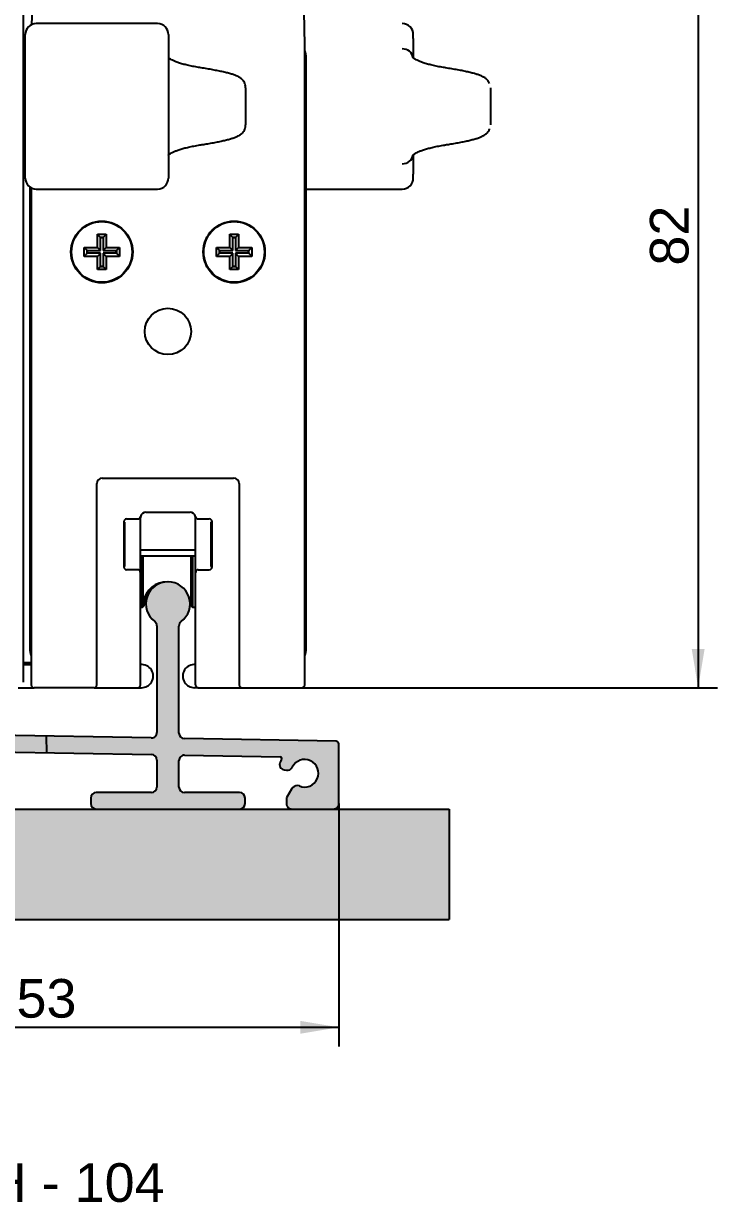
# Model space of a CAD drawing. Header units: millimetres. Extents: x 61 to 192, y 85 to 240.
# Drawn here: x 89.3 to 120.8, y 85.4 to 138.9 of the extents above; entities that cross this region are included whole.
import ezdxf
from ezdxf.enums import TextEntityAlignment as Align

# ---------------------------------------------------------------- set-up
doc = ezdxf.new("R2010")
doc.units = ezdxf.units.MM
for name, color, linetype in [('2020620106115_BI', 7, 'Continuous'), ('ANTISCARRUCOLO', 7, 'Continuous'), ('CARRELLO', 7, 'Continuous'), ('Default', 7, 'Continuous'), ('DV1_Default', 7, 'Continuous'), ('GOMMA_TAPPO_NEW_', 7, 'Continuous'), ('LEVA', 7, 'Continuous'), ('RUOTA', 7, 'Continuous'), ('SUPPORTO_RUOTA', 7, 'Continuous'), ('TAPPO_BATTENTE', 7, 'Continuous'), ('TAPPO_NEW2', 7, 'Continuous')]:
    doc.layers.add(name, color=color, linetype=linetype)
doc.styles.add('SEACAD_Arial', font='arial.ttf')
doc.dimstyles.new('ISO', dxfattribs={"dimtxt": 1.75, "dimasz": 1.75, "dimexe": 0.875, "dimexo": 0, "dimgap": 0.4375, "dimtad": 1, "dimlfac": 2, "dimtxsty": 'SEACAD_Arial', "dimblk1": '_SE_FILLED', "dimblk2": '_SE_FILLED', "dimsah": 1, "dimcen": 0.875, "dimadec": 0, "dimazin": 0, "dimtfac": 0.5, "dimtdec": 3, "dimtmove": 0, "dimatfit": 3, "dimfxl": 1, "dimarcsym": 0})

# ---------------------------------------------------------------- blocks, each defined once
blk = doc.blocks.new('DMBLK4')
at = {"layer": 'Default', "linetype": 'Continuous'}
for points in [[(82.19179984443525, 154.1549459584283), (80.44179979041854, 153.8632792827588), (82.19179984443525, 153.5716126070894)], [(87.59179973573316, 154.1549459584283), (87.59179973573316, 153.5716126070894), (89.34179978974987, 153.8632792827588)]]:
    blk.add_hatch(color=7, dxfattribs=at).paths.add_polyline_path(points)
at = {"layer": 'Default', "color": 7, "linetype": 'Continuous'}
for p, q in [((80.44179979041854, 138.078434153738), (80.44179979041854, 154.7382793097672)), ((89.34179978974987, 138.0781625804406), (89.34179978974987, 154.7382793097672)), ((89.34179978974987, 153.8632792827588), (71.18019747146298, 153.8632792827588))]:
    blk.add_line(p, q, dxfattribs=at)
at = {"layer": 'Default', "color": 7, "linetype": 'Continuous', "style": 'SEACAD_Arial'}
blk.add_text('18', height=1.75, dxfattribs=at).set_placement((71.79269687204757, 156.0507792827588), align=Align.TOP_LEFT)
blk = doc.blocks.new('_SE_FILLED')
at = {"color": 0}
blk.add_line((0, 0), (-1, 0), dxfattribs=at)
blk.add_solid([(0, 0), (-1, -0.1665), (-1, 0.1665), (0, 0)], dxfattribs=at)
blk = doc.blocks.new('DMBLK7')
at = {"layer": 'Default', "linetype": 'Continuous'}
for points in [[(120.2290843743748, 148.0071328557401), (119.9374176987054, 149.7571329097568), (119.6457510230359, 148.0071328557401)], [(120.2290843743748, 110.5071318312853), (119.6457510230359, 110.5071318312853), (119.9374176987054, 108.7571317772686)]]:
    blk.add_hatch(color=7, dxfattribs=at).paths.add_polyline_path(points)
at = {"layer": 'Default', "color": 7, "linetype": 'Continuous'}
for p, q in [((99.00834564646499, 149.7571329097568), (120.8124177257137, 149.7571329097568)), ((119.9374176987054, 149.7571329097568), (119.9374176987054, 108.7571317772686)), ((100.6058903751825, 108.7571329100699), (120.8124177257137, 108.7571329100699))]:
    blk.add_line(p, q, dxfattribs=at)
at = {"layer": 'Default', "color": 7, "linetype": 'Continuous', "style": 'SEACAD_Arial'}
blk.add_text('82', height=1.75, rotation=90, dxfattribs=at).set_placement((117.7499176987054, 127.8875671261214), align=Align.TOP_LEFT)
blk = doc.blocks.new('SE')
at = {"layer": 'DV1_Default', "linetype": 'Continuous'}
blk.add_hatch(color=7, dxfattribs=at).paths.add_polyline_path([(108.6417997903365, 103.2571329097413), (72.14196702703613, 103.257132909741), (72.14196702703613, 98.25713290974097), (108.6417997903365, 98.2571329097413)])
at = {"layer": '2020620106115_BI', "color": 7, "linetype": 'Continuous'}
for p, q in [((95.38896366618732, 111.5592663002529), (95.388963666182, 106.7301256962337)), ((96.38896366614324, 106.7039430988463), (96.38896366613169, 111.5550120873697)), ((95.13460056456124, 106.4801637724333), (85.63460056457849, 106.645986889247)), ((103.5189813411408, 106.3338138616231), (96.63460056452311, 106.4539811750688)), ((85.6433267677883, 105.8956346297855), (95.14332676778835, 105.7298115129273)), ((103.6417997903361, 103.507132909786), (103.6417997903361, 106.2088328997285)), ((95.38896366617577, 105.4798495891403), (95.38896366617577, 104.2571329097412)), ((96.38896366617611, 104.2571329097389), (96.38896366616456, 105.4536669917416)), ((96.64332676779375, 105.7036289155532), (100.9795545817072, 105.6279397775228)), ((101.1620183672293, 105.0358583302252), (101.2645053854915, 105.0189136381047)), ((101.5596970026349, 104.2340653028152), (101.4937789596353, 104.1537812874938)), ((92.38896366617611, 103.7571329097411), (92.38896366617611, 103.5071329097411)), ((95.13896366617591, 104.0071329097412), (92.63896366617597, 104.0071329097412)), ((99.13896366617591, 104.0071329097412), (96.63896366617597, 104.0071329097412)), ((99.38896366617578, 103.5071329097411), (99.38896366617934, 103.7571329097378)), ((101.2639636662807, 103.757132909785), (101.2639636662807, 103.5071329097855)), ((101.4937789596353, 104.1537812874938), (101.2749926195518, 103.7962826883376)), ((92.63896366617597, 103.2571329097411), (99.13896366617593, 103.2571329097411)), ((101.5139636662814, 103.2571329097845), (103.3917997903322, 103.2571329097847))]:
    blk.add_line(p, q, dxfattribs=at)
for centre, radius, start, end in [((95.89179979024087, 112.5571329097517), 1.0000000000063, 306.7075719463173, 232.9674310039471), ((95.13896366617014, 111.5592663002529), 0.2500000000172737, 0, 52.96743100389637), ((96.63896366620261, 111.5550120873703), 0.2500000000709157, 126.7075719462819, 180.0000000001401), ((95.13896366617058, 106.7301256962337), 0.2500000000114078, 269.0000000000406, 0), ((96.63896366613245, 106.7039430988469), 0.2499999999890744, 180.0000000001401, 268.9999999999512), ((103.5167997903359, 106.2088328997285), 0.1250000000001528, 0, 88.9999999998952), ((95.13896366617813, 105.4798495891403), 0.2499999999979382, 0, 88.99999999978154), ((96.63896366618441, 105.453666991744), 0.2500000000198455, 89.0000000000744, 180.0000000005472), ((101.202798501389, 105.2825098671579), 0.2500000000262173, 155.7547644549227, 260.6119300126217), ((102.0917997903361, 104.8821329097845), 1.224999999899224, 148.9347390660072, 155.7547644536443), ((100.9782456512245, 105.5529512003861), 0.07499999999999943, 328.9347390673672, 89.00000000010016), ((102.0917997903361, 104.8821329097845), 0.6249999999858151, 247.21347961622, 154.0103803997473), ((101.3052855196517, 105.2655651750421), 0.2500000000314141, 260.6119300126169, 334.0103803998295), ((95.13896366617591, 104.2571329097412), 0.2499999999998614, 270, 0), ((96.63896366617597, 104.2571329097413), 0.2500000000000835, 180.0000000005472, 270), ((101.7529134323796, 104.075422902168), 0.2500000000129105, 67.21347961615287, 140.6119300013806), ((92.63896366617597, 103.7571329097411), 0.2500000000000002, 90, 180), ((99.13896366617591, 103.7571329097378), 0.2500000000034142, 0, 90), ((101.3389636653883, 103.757132909785), 0.07499999910762054, 148.5336945146257, 180), ((92.63896366617597, 103.5071329097412), 0.2499999999998614, 180, 270), ((99.13896366617591, 103.5071329097411), 0.2499999999999447, 270, 0), ((101.513963666281, 103.5071329097851), 0.2500000000003055, 179.9999999999121, 270.000000000101), ((103.3917997903344, 103.507132909786), 0.250000000001388, 269.9999999994919, 0)]:
    blk.add_arc(centre, radius, start, end, dxfattribs=at)
at = {"layer": 'ANTISCARRUCOLO', "color": 7, "linetype": 'Continuous'}
for p, q in [((93.94179979003137, 116.258434425316), (93.8917997904254, 116.258434425316)), ((93.94179979003137, 114.258434425316), (93.94179979003137, 116.258434425316)), ((94.64179979003151, 113.9821329101385), (94.64179979003151, 116.458434425244)), ((97.14179979003146, 113.9821329101385), (97.14179979003146, 116.458434425244)), ((97.84179979003116, 116.258434425316), (97.84179979003116, 114.258434425316)), ((97.8917997904254, 116.258434425316), (97.84179979003116, 116.258434425316)), ((93.8917997904254, 114.258434425316), (93.94179979003137, 114.258434425316)), ((97.84179979003116, 114.258434425316), (97.8917997904254, 114.258434425316)), ((95.14182859860809, 109.008037452923), (95.14179939511247, 109.0079900612793)), ((95.14182859863163, 109.0067359374502), (95.14179939764911, 109.0066885442599)), ((96.64177098145532, 109.0080374529241), (96.64180018243785, 109.0079900597339)), ((96.64177098147886, 109.0067359374491), (96.64180018246226, 109.0066885442573)), ((94.51679979042572, 108.75713290977), (94.69485935177357, 108.75713290977)), ((94.53479103417828, 108.758434425244), (94.69485935175048, 108.758434425244)), ((97.24880854667295, 108.758434425244), (97.08874022831338, 108.758434425244)), ((97.26679979042552, 108.75713290977), (97.08874022833648, 108.75713290977))]:
    blk.add_line(p, q, dxfattribs=at)
for centre, radius, start, end in [((94.89179979003137, 116.458434425244), 0.2500000000000002, 170.1610744307144, 180), ((96.8917997900316, 116.458434425244), 0.2499999999998614, 0, 9.83897420265171), ((94.69485935175048, 109.283434425244), 0.5249999999999999, 328.3609915949812, 95.80054910723803), ((97.08874022831337, 109.283434425244), 0.5250000000000253, 84.19945089285906, 211.6390084048743), ((94.69485935175048, 109.283434425244), 0.5249999999999995, 270, 328.3549163898278), ((97.08874022831337, 109.283434425244), 0.5250000000000011, 211.6450836098239, 270)]:
    blk.add_arc(centre, radius, start, end, dxfattribs=at)
at = {"layer": 'CARRELLO', "color": 7, "linetype": 'Continuous'}
blk.add_line((94.64179979003151, 114.7400937329311), (97.14179979003146, 114.7400937329312), dxfattribs=at)
at = {"layer": 'DV1_Default', "color": 7, "linetype": 'Continuous'}
for p, q in [((92.83158061175791, 129.1673520884217), (92.69179979042327, 129.3071329097564)), ((92.69179979042327, 129.3071329097564), (93.09179979042328, 129.3071329097564)), ((92.69179979042327, 128.7071329097563), (92.69179979042327, 129.3071329097563)), ((92.95201896908864, 129.1673520884217), (93.09179979042328, 129.3071329097564)), ((93.09179979042328, 129.3071329097564), (93.09179979042328, 128.7071329097564)), ((98.8315806117577, 129.1673520884217), (98.69179979042306, 129.3071329097564)), ((98.69179979042306, 129.3071329097564), (99.09179979042307, 129.3071329097564)), ((98.69179979042306, 128.7071329097563), (98.69179979042306, 129.3071329097563)), ((98.95201896908843, 129.1673520884217), (99.09179979042307, 129.3071329097564)), ((99.09179979042307, 129.3071329097564), (99.09179979042307, 128.7071329097564)), ((92.83158061175791, 129.1673520884217), (92.83286137499005, 129.1621468872451)), ((92.83286137499006, 128.5660713251896), (92.83286137499006, 129.1621468872451)), ((92.95073820585651, 129.1621468872451), (92.95201896908864, 129.1673520884217)), ((92.95073820585651, 129.1621468872451), (92.95073820585651, 128.5660713251896)), ((98.8315806117577, 129.1673520884217), (98.83286137498983, 129.1621468872451)), ((98.83286137498983, 128.5660713251896), (98.83286137498983, 129.1621468872451)), ((98.95073820585628, 129.1621468872451), (98.95201896908841, 129.1673520884217)), ((98.95073820585628, 129.1621468872451), (98.95073820585628, 128.5660713251896)), ((92.23158061175792, 128.5673520884217), (92.09179979042328, 128.7071329097564)), ((92.09179979042328, 128.3071329097564), (92.09179979042328, 128.7071329097564)), ((92.09179979042328, 128.7071329097563), (92.69179979042327, 128.7071329097563)), ((92.23158061175792, 128.446913731091), (92.09179979042328, 128.3071329097563)), ((92.69179979042327, 128.3071329097564), (92.09179979042328, 128.3071329097564)), ((92.23678581293456, 128.5660713251896), (92.2315806117579, 128.5673520884217)), ((92.23158061175792, 128.446913731091), (92.23678581293456, 128.4481944943231)), ((92.23678581293456, 128.5660713251896), (92.83286137499005, 128.5660713251896)), ((92.83286137499006, 128.4481944943231), (92.23678581293457, 128.4481944943231)), ((92.83286137499006, 128.5660713251896), (92.69179979042329, 128.7071329097564)), ((92.83286137499006, 128.4481944943231), (92.69179979042329, 128.3071329097563)), ((92.69179979042327, 127.7071329097563), (92.69179979042327, 128.3071329097563)), ((92.83286137499006, 127.8521189322676), (92.83286137499006, 128.4481944943231)), ((92.95073820585651, 128.5660713251896), (93.09179979042328, 128.7071329097564)), ((92.95073820585651, 128.5660713251896), (93.546813767912, 128.5660713251896)), ((93.546813767912, 128.4481944943231), (92.95073820585651, 128.4481944943231)), ((92.95073820585651, 128.4481944943231), (93.09179979042328, 128.3071329097563)), ((92.95073820585651, 128.4481944943231), (92.95073820585651, 127.8521189322676)), ((93.09179979042328, 128.7071329097563), (93.69179979042327, 128.7071329097563)), ((93.69179979042327, 128.3071329097564), (93.09179979042328, 128.3071329097564)), ((93.09179979042328, 128.3071329097564), (93.09179979042328, 127.7071329097564)), ((93.55201896908865, 128.5673520884217), (93.54681376791201, 128.5660713251896)), ((93.546813767912, 128.4481944943231), (93.55201896908865, 128.446913731091)), ((93.55201896908865, 128.5673520884217), (93.69179979042329, 128.7071329097564)), ((93.55201896908865, 128.446913731091), (93.69179979042329, 128.3071329097563)), ((93.69179979042327, 128.7071329097563), (93.69179979042327, 128.3071329097563)), ((98.23158061175769, 128.5673520884217), (98.09179979042305, 128.7071329097564)), ((98.09179979042307, 128.3071329097564), (98.09179979042307, 128.7071329097564)), ((98.09179979042307, 128.7071329097563), (98.69179979042306, 128.7071329097563)), ((98.23158061175769, 128.446913731091), (98.09179979042305, 128.3071329097563)), ((98.69179979042306, 128.3071329097564), (98.09179979042307, 128.3071329097564)), ((98.23678581293434, 128.5660713251896), (98.23158061175769, 128.5673520884217)), ((98.23158061175769, 128.446913731091), (98.23678581293433, 128.4481944943231)), ((98.23678581293434, 128.5660713251896), (98.83286137498983, 128.5660713251896)), ((98.83286137498983, 128.4481944943231), (98.23678581293434, 128.4481944943231)), ((98.83286137498983, 128.5660713251896), (98.69179979042306, 128.7071329097564)), ((98.83286137498983, 128.4481944943231), (98.69179979042306, 128.3071329097563)), ((98.69179979042306, 127.7071329097563), (98.69179979042306, 128.3071329097563)), ((98.83286137498983, 127.8521189322676), (98.83286137498983, 128.4481944943231)), ((98.95073820585628, 128.5660713251896), (99.09179979042305, 128.7071329097564)), ((98.95073820585628, 128.5660713251896), (99.54681376791177, 128.5660713251896)), ((99.54681376791179, 128.4481944943231), (98.9507382058563, 128.4481944943231)), ((98.95073820585628, 128.4481944943231), (99.09179979042305, 128.3071329097563)), ((98.95073820585628, 128.4481944943231), (98.95073820585628, 127.8521189322676)), ((99.09179979042307, 128.7071329097563), (99.69179979042306, 128.7071329097563)), ((99.69179979042306, 128.3071329097564), (99.09179979042307, 128.3071329097564)), ((99.09179979042307, 128.3071329097564), (99.09179979042307, 127.7071329097564)), ((99.55201896908842, 128.5673520884217), (99.54681376791179, 128.5660713251896)), ((99.54681376791179, 128.4481944943231), (99.55201896908844, 128.446913731091)), ((99.55201896908842, 128.5673520884217), (99.69179979042306, 128.7071329097564)), ((99.55201896908842, 128.446913731091), (99.69179979042306, 128.3071329097563)), ((99.69179979042306, 128.7071329097563), (99.69179979042306, 128.3071329097563)), ((92.83158061175791, 127.846913731091), (92.69179979042327, 127.7071329097563)), ((93.09179979042328, 127.7071329097563), (92.69179979042327, 127.7071329097563)), ((92.83286137499006, 127.8521189322676), (92.83158061175793, 127.846913731091)), ((92.95201896908864, 127.846913731091), (92.95073820585651, 127.8521189322676)), ((92.95201896908864, 127.846913731091), (93.09179979042328, 127.7071329097563)), ((98.8315806117577, 127.846913731091), (98.69179979042306, 127.7071329097563)), ((99.09179979042307, 127.7071329097563), (98.69179979042306, 127.7071329097563)), ((98.83286137498983, 127.8521189322676), (98.8315806117577, 127.846913731091)), ((98.95201896908843, 127.846913731091), (98.9507382058563, 127.8521189322676)), ((98.95201896908843, 127.846913731091), (99.09179979042307, 127.7071329097563)), ((72.14196702703613, 103.257132909741), (108.6417997903365, 103.2571329097413)), ((108.6417997903365, 103.2571329097413), (108.6417997903365, 98.25713290974137)), ((72.14196702703613, 98.25713290974097), (108.6417997903365, 98.2571329097413))]:
    blk.add_line(p, q, dxfattribs=at)
for centre in [(92.89179979042328, 128.5071329097563), (98.89179979042306, 128.5071329097563)]:
    blk.add_circle(centre, 1.375, dxfattribs=at)
for centre, radius, start, end in [((92.89179979042328, 131.3144378217235), 2.147930049053519, 268.3934500372642, 271.6065499627358), ((92.89179979042328, 128.5071329097563), 0.6576602827595514, 84.85834978838325, 95.14165021161551), ((98.89179979042306, 131.3144378217235), 2.147930049053519, 268.3934500372642, 271.6065499627358), ((98.89179979042306, 128.5071329097563), 0.6576602827595514, 84.85834978838449, 95.14165021161675), ((90.08449487845235, 128.5071329097563), 2.147930049057328, 358.3934500372678, 1.606549962734401), ((92.89179979042328, 128.5071329097563), 0.6576602827595515, 174.8583497883807, 185.1416502116168), ((92.89179979042328, 128.5071329097563), 0.6576602827595512, 354.8583497883832, 5.141650211619325), ((95.699104702394, 128.5071329097564), 2.147930049057125, 178.3934500372677, 181.6065499627346), ((96.08449487845213, 128.5071329097563), 2.147930049057328, 358.3934500372678, 1.606549962734411), ((98.89179979042306, 128.5071329097563), 0.6576602827595515, 174.8583497883807, 185.1416502116168), ((98.89179979042306, 128.5071329097563), 0.6576602827595512, 354.8583497883832, 5.141650211619325), ((101.6991047023938, 128.5071329097564), 2.147930049057125, 178.3934500372677, 181.6065499627346), ((92.89179979042335, 125.6998279977856), 2.147930049057127, 88.39345003726885, 91.60654996273493), ((92.89179979042328, 128.5071329097563), 0.6576602827595514, 264.8583497883843, 275.141650211617), ((98.89179979042314, 125.6998279977856), 2.147930049057127, 88.39345003726885, 91.60654996273493), ((98.89179979042306, 128.5071329097563), 0.6576602827595514, 264.8583497883831, 275.1416502116157)]:
    blk.add_arc(centre, radius, start, end, dxfattribs=at)
at = {"layer": 'GOMMA_TAPPO_NEW_', "color": 7, "linetype": 'Continuous'}
for p, q in [((89.41679979042073, 137.9301361592781), (89.34179979072022, 137.9301361592781)), ((102.1417997910936, 137.4301361592791), (102.1417997910936, 110.4071329100699)), ((89.64179978975761, 110.4071329100699), (89.64179978975761, 131.4395505830047)), ((89.34179979072022, 109.9071329100689), (89.69179978975751, 109.9071329100689))]:
    blk.add_line(p, q, dxfattribs=at)
for centre, radius, start, end in [((101.6417997910934, 137.4301361592791), 0.500000000000167, 0, 25.84193276309485), ((90.14179978975778, 110.4071329100699), 0.500000000000167, 180, 205.8419327630868), ((101.6417997910934, 110.4071329100699), 0.5000000000000039, 334.1580672369112, 0)]:
    blk.add_arc(centre, radius, start, end, dxfattribs=at)
at = {"layer": 'LEVA', "color": 7, "linetype": 'Continuous'}
for p, q in [((95.41679979042095, 138.8571329097801), (89.9167997904209, 138.8571329097801)), ((89.41679979042027, 131.8571329097801), (89.41679979042071, 138.3571329097802)), ((95.91679979042067, 138.3571329097803), (95.91679979042111, 131.8571329097802)), ((107.0167997900506, 138.1869261816042), (107.0167997900506, 138.3571329098064)), ((107.0167997900506, 138.1869261816043), (107.0167997900506, 137.3201106987104)), ((89.41679979042073, 137.2071329097801), (89.34179978974989, 137.2071329097801)), ((99.41679979042095, 134.2708884569949), (99.41679979042095, 135.9447482946179)), ((110.5167997900505, 135.9433773625917), (110.5167997900505, 135.8734046719713)), ((110.5167997900505, 135.8734046719713), (110.5167997900505, 135.123690894597)), ((110.5167997900505, 135.123690894597), (110.5167997900505, 135.089163459469)), ((110.5167997900505, 135.089163459469), (110.5167997900505, 134.3394493567744)), ((110.5167997900505, 134.3394493567745), (110.5167997900505, 134.2695175249688)), ((89.34179978974987, 133.0071329097801), (89.41679979042073, 133.0071329097801)), ((107.0167997900506, 132.9005170899559), (107.0167997900506, 132.027149273653)), ((107.0167997900502, 131.8571329098065), (107.0167997900502, 132.0271512775447)), ((89.91679979042088, 131.3571329097801), (95.41679979042094, 131.3571329097801)), ((102.1417997910936, 131.3571329098065), (106.5167997900509, 131.3571329098065))]:
    blk.add_line(p, q, dxfattribs=at)
for centre, radius, start, end in [((89.91679979042088, 138.3571329097801), 0.5000000000000004, 90, 180), ((95.41679979042095, 138.3571329097801), 0.4999999999997229, 0, 90), ((106.5167997900509, 138.3571329098065), 0.4999999999997229, 0, 90), ((106.5273732886232, 137.221604864622), 0.4894818966992183, 9.83295498093399, 91.23776583229669), ((106.5273629852157, 132.9920488431089), 0.4894920624121664, 268.7634661880053, 350.1681227583437), ((89.91679979042088, 131.8571329097801), 0.500000000000167, 180, 270), ((95.41679979042095, 131.8571329097801), 0.5000000000000004, 270, 0), ((106.5167997900509, 131.8571329098065), 0.5000000000000004, 270, 0)]:
    blk.add_arc(centre, radius, start, end, dxfattribs=at)
for centre, major_axis, ratio, start_param, end_param in [((97.31356699428129, 136.3566581708877), (-0.0745008635343325, -0.4944184678312424), 0.7024820866172015, 3.122286257348057, 3.152389867645492), ((108.4135669939099, 136.3555286023327), (-0.07454394786243768, -0.4944119738003114), 0.7024774129827712, 3.123229020108077, 3.152769363251284), ((97.31356699428173, 133.8587372172538), (-0.0745439478615495, 0.4944119738000893), 0.7024774129813354, 3.130940258427023, 3.157674671069396), ((108.4135669939108, 133.857607648699), (-0.0745008635343325, 0.4944184678312563), 0.7024820866170913, 3.131329890124571, 3.158630278406302)]:
    blk.add_ellipse(centre, major_axis=major_axis, ratio=ratio, start_param=start_param, end_param=end_param, dxfattribs=at)
for points, knots in [([(97.39513122188347, 136.8530775983949), (97.3534330140129, 136.8592148882293), (97.22740951315268, 136.8778658626767), (97.01227878927709, 136.9173770146443), (96.77161028850212, 136.9683598899307), (96.55607150344836, 137.02317475176), (96.36985909902162, 137.0798741158882), (96.21457650566279, 137.1370512016269), (96.09181603114104, 137.1923665229583), (96.00209391055547, 137.2427010220279), (95.94454535734242, 137.2840807608586), (95.92477596284937, 137.3031592269766), (95.91825511994062, 137.3102811429316), (95.91778466079411, 137.310801355243)], [0, 0, 0, 0, 0.03454811529450639, 0.1227658068559652, 0.2107123141733439, 0.2978670708024991, 0.3836594536112642, 0.467483431636411, 0.5487553689477098, 0.6270199359074582, 0.7021352160761795, 0.7746117758172, 0.7805018971788061, 0.7805018971788061, 0.7805018971788061, 0.7805018971788061]), ([(108.4951873535112, 136.8519407006649), (108.4534879674874, 136.858081814087), (108.3274678278825, 136.8767433863333), (108.1123456983126, 136.9162764099576), (107.8716905501442, 136.9672866757364), (107.6561643729954, 137.02213062622), (107.4699631381668, 137.0788597752955), (107.3146894372943, 137.136066800507), (107.1919342131238, 137.191411719328), (107.1022122654786, 137.2417750730189), (107.0446560524963, 137.2831844572553), (107.0160165923075, 137.3108389357724), (107.0086074786908, 137.3213988579203), (107.0081003018398, 137.3223485714806), (107.0081259096563, 137.3223212011959)], [0, 0, 0, 0, 0.03454963998875584, 0.1227646049925745, 0.2107086616053694, 0.2978613164833896, 0.3836521510397835, 0.4674754905710057, 0.5487483023399607, 0.6270162200826652, 0.7021387762891047, 0.7746286556617096, 0.8492950847681221, 0.8732303822846772, 0.8732303822846772, 0.8732303822846772, 0.8732303822846772]), ([(99.41179527992871, 135.9459840817078), (99.41273007202844, 135.9562332977553), (99.4167480716237, 136.001719719308), (99.3979287923128, 136.0880459179237), (99.360615004078, 136.185563532554), (99.30966334776036, 136.2657709345669), (99.25414936782873, 136.3286688982977), (99.19665715109738, 136.3783817536273), (99.13648617273752, 136.4196691638952), (99.06771641974221, 136.4578217947315), (98.97399625611692, 136.5000923987406), (98.85149032748886, 136.5444637449608), (98.68795268955144, 136.593676779419), (98.5020871483997, 136.6418756214752), (98.28988064476385, 136.6903518653872), (98.05785049650572, 136.7378284018126), (97.80637287719362, 136.7840380986826), (97.57538234021878, 136.8230133175049), (97.43753069249217, 136.843436021225), (97.38426639999153, 136.8513000287498)], [0, 0, 0, 0, 0.007246224829282994, 0.03756264797511077, 0.0664530033083309, 0.09491378476057838, 0.1240278919752717, 0.1554283445095023, 0.1917032802144551, 0.2370035483876004, 0.2992737754759605, 0.3995512332204584, 0.4923619988801239, 0.5908398481271347, 0.6843015145096286, 0.7757698278301511, 0.8662718342553231, 0.9561665291995572, 1, 1, 1, 1]), ([(110.4739297559481, 136.146871630601), (110.4689658834401, 136.1589908616244), (110.4501104978439, 136.2007424785404), (110.4096311429441, 136.2644532621278), (110.3541156365246, 136.3273466550428), (110.2966170852826, 136.3770630130597), (110.2364271728027, 136.4183633235405), (110.1676128365889, 136.4565413518206), (110.073785369009, 136.4988613486777), (109.9511411517022, 136.5432819279496), (109.7874599952802, 136.5925399167399), (109.6015331439026, 136.6407625430624), (109.3892642594148, 136.6892641869805), (109.1571629746875, 136.7367680697598), (108.9056137742033, 136.7830025836005), (108.6748500316894, 136.8219536313619), (108.5372460286711, 136.8423460788497), (108.4843052438382, 136.8501649518995)], [0.05536906619643486, 0.05536906619643486, 0.05536906619643486, 0.05536906619643486, 0.06648501622983541, 0.09495368937825185, 0.1240786676960154, 0.1554947454330525, 0.1917925833263341, 0.2371279048248097, 0.2994590482504229, 0.3998667519266674, 0.492661823888522, 0.5911187631195712, 0.6845751379176653, 0.7760423614039663, 0.8665445164337843, 0.9564396906305404, 1, 1, 1, 1]), ([(97.38450557494072, 133.3640865339821), (97.44890822624951, 133.373694308645), (97.59395322391184, 133.3954224400484), (97.83042923842156, 133.4356246117316), (98.07619613194363, 133.481242412422), (98.3018232258066, 133.5277632596839), (98.50463950009458, 133.5743587776263), (98.68537076041694, 133.6212140955899), (98.84629421195368, 133.6693847676379), (98.97235120582893, 133.7147823425199), (99.0708168360881, 133.7590364332621), (99.14600390625705, 133.801474616873), (99.21229531825237, 133.8493535063591), (99.27317597067398, 133.9060432671508), (99.3314398548637, 133.9798853171197), (99.37956641438883, 134.0714852552593), (99.41066793184805, 134.1747460850128), (99.41202183901355, 134.2398704245892), (99.41241310902727, 134.2744281096908)], [0, 0, 0, 0, 0.05328036831883417, 0.1418679165686353, 0.2310380601479079, 0.3208232086506348, 0.4113703877508773, 0.5030951202835298, 0.5970823273116082, 0.6964285547258963, 0.7641899683803572, 0.8157576135981248, 0.8523713220204784, 0.8850833732865692, 0.915689814037393, 0.945695760560488, 0.9756796533764043, 1, 1, 1, 1]), ([(108.4844650015706, 133.3629510786391), (108.5488768189251, 133.3725546389855), (108.6939274282737, 133.3942710023946), (108.9304064921024, 133.4344503523635), (109.1761661995461, 133.4800404862131), (109.4017851122289, 133.526532793589), (109.6045919061186, 133.5730992926956), (109.7853118232199, 133.6199247484904), (109.9462209688025, 133.6680635211732), (110.0722686943401, 133.7134318813985), (110.1707294492404, 133.7576589689679), (110.2459171010473, 133.8000753672747), (110.3122105880765, 133.8479335556857), (110.3730903546698, 133.9045944304195), (110.4313640436516, 133.9784084593308), (110.4653903175561, 134.0431253079246), (110.4801299381678, 134.0808843914741), (110.481598875954, 134.0847766051486)], [0, 0, 0, 0, 0.05328884726598192, 0.1418761396427976, 0.2310459096832825, 0.3208304951133269, 0.4113768096909595, 0.5031001820458751, 0.5970851500300003, 0.696427371257924, 0.7641981080446757, 0.8157753802032089, 0.8523792954718762, 0.8850833867071319, 0.915682727815645, 0.9456824915228815, 0.9490946033205787, 0.9490946033205787, 0.9490946033205787, 0.9490946033205787]), ([(95.91309645404513, 132.8987790515487), (95.91697557392258, 132.9036230171989), (95.93005179209757, 132.9180449821467), (95.97225480743555, 132.9520603010818), (96.04068959736733, 132.9952966752041), (96.13801588303983, 133.0447752315925), (96.26479578307845, 133.0977066015215), (96.4216453742115, 133.1520851161035), (96.60829725795695, 133.2061923941434), (96.82423758304171, 133.2589293136477), (97.06635185327417, 133.3082115574351), (97.26459308233726, 133.343825426399), (97.37376481277616, 133.3595523153088), (97.39430044027064, 133.3625028467378)], [0.1958884520040077, 0.1958884520040077, 0.1958884520040077, 0.1958884520040077, 0.2695426945533659, 0.3375695957033376, 0.4094240168208133, 0.4835995154801862, 0.5607735260775294, 0.6409426647476744, 0.7237805500154055, 0.8087976992601418, 0.8954406303056763, 0.9831559497884111, 1, 1, 1, 1]), ([(107.0081178328485, 132.8911062775726), (107.0083220377989, 132.8912153345806), (107.0105129062165, 132.8957295128502), (107.029849226129, 132.9170695401563), (107.071956864752, 132.9510172923969), (107.1402896871116, 132.9941978075816), (107.2375070419744, 133.0436274558026), (107.3641788615907, 133.0965190400123), (107.5209229852236, 133.1508648387416), (107.7074741908099, 133.2049460190235), (107.9233211327228, 133.2576612536723), (108.1653475226052, 133.3069306945131), (108.3638719712885, 133.3425871146725), (108.4733487984699, 133.3583559246209), (108.4942760078758, 133.3613621722259)], [0.1270520826001288, 0.1270520826001288, 0.1270520826001288, 0.1270520826001288, 0.1956464738706405, 0.2693298157947088, 0.3373366551843666, 0.4091683539686985, 0.4833242746927734, 0.5604821815218686, 0.640638717364642, 0.7234673491725047, 0.8084783324328471, 0.8951178651907425, 0.982832203200935, 1, 1, 1, 1])]:
    blk.add_open_spline(points, degree=3, knots=knots, dxfattribs=at)
at = {"layer": 'RUOTA', "color": 7, "linetype": 'Continuous'}
for p, q in [((94.68699165870942, 112.4071329098435), (94.68699165870899, 114.7400937329312)), ((94.74567406759259, 114.7400937329311), (94.74567406759316, 112.456373297494)), ((96.93792551248693, 112.4563732974945), (96.93792551248643, 114.7400937329313)), ((96.99660792137001, 114.7400937329312), (96.99660792137065, 112.407132909844)), ((94.79567406760196, 112.7296121469751), (94.79567406760191, 112.4563732974297)), ((94.64179979042542, 112.4071329098435), (94.68699165870942, 112.4071329098435)), ((94.68699165870942, 112.4071329098433), (94.74567406759272, 112.456373297494)), ((94.68699165870942, 112.4071329097793), (94.73699165871773, 112.4071329097792)), ((94.73699165871774, 112.4071329097791), (94.79567406760103, 112.4563732974297)), ((94.73699165871774, 112.4071329097793), (94.73699165871776, 112.4490878914094)), ((94.74567406759272, 112.456373297494), (94.78313145555163, 112.6688047008354)), ((94.79567406760103, 112.4563732974298), (94.83313145555994, 112.6688047007711)), ((96.90046812452802, 112.6688047008358), (96.93792551248693, 112.4563732974946)), ((96.93792551248693, 112.4563732974945), (96.99660792137021, 112.4071329098438)), ((96.99660792137021, 112.407132909844), (97.14179979042581, 112.407132909844))]:
    blk.add_line(p, q, dxfattribs=at)
for centre, radius, start, end in [((95.84179979003981, 112.4821329098437), 1.075000000000034, 88.66339803615597, 170.0000000000119), ((95.89179979004814, 112.4821329097789), 1.075000000000116, 91.33258127467583, 169.999999999988), ((95.84179979003981, 112.4821329098437), 1.075000000000034, 10.00000000001281, 23.95647944233646)]:
    blk.add_arc(centre, radius, start, end, dxfattribs=at)
at = {"layer": 'SUPPORTO_RUOTA', "color": 7, "linetype": 'Continuous'}
blk.add_line((94.64179979003151, 115.0071329097844), (97.14179979003146, 115.0071329097824), dxfattribs=at)
at = {"layer": 'TAPPO_BATTENTE', "color": 7, "linetype": 'Continuous'}
blk.add_line((89.34179978974987, 109.0071329097429), (89.34179978974987, 138.0781625804406), dxfattribs=at)
blk.add_arc((89.09179958243496, 138.0781625802074), 0.2500002073149155, 5.34585151995497e-08, 0.1246048374036735, dxfattribs=at)
at = {"layer": 'TAPPO_NEW2', "color": 7, "linetype": 'Continuous'}
for p, q in [((89.34179979041602, 138.0301361603807), (89.41679979042073, 138.0301440324532)), ((102.0917997910937, 108.8821329100699), (102.0917997910937, 138.0803198409718)), ((89.6917997897575, 131.4106186326271), (89.6917997897575, 108.8821329100699)), ((92.91179979042563, 118.2571329097568), (98.86998095927146, 118.2571329097568)), ((92.66179979042577, 108.8821329100699), (92.66179979042577, 118.0071329097568)), ((99.11998095927133, 118.0071329097568), (99.11998095927133, 108.8821329100699)), ((94.89179979042572, 116.7071329097569), (96.8917997904255, 116.7071329097569)), ((93.8917997904254, 116.2821329098289), (93.8917997904254, 114.2321329101385)), ((94.01679979042554, 116.4071329098289), (94.52437632902266, 116.4071329098289)), ((97.25922325182856, 116.4071329098289), (97.76679979042568, 116.4071329098289)), ((97.8917997904254, 114.2321329101384), (97.8917997904254, 116.2821329098289)), ((94.51679979042571, 114.1071329101384), (94.01679979042554, 114.1071329101384)), ((94.64179979042542, 108.8821329100699), (94.64179979042542, 113.9821329101384)), ((97.14179979042581, 108.8821329100699), (97.14179979042581, 113.9821329101384)), ((97.26679979042552, 114.1071329101384), (97.7667997904257, 114.1071329101384)), ((89.34179979042045, 109.8071329100689), (89.6917997897575, 109.8071329100689)), ((89.09179979042104, 108.7571329100689), (89.81679978975765, 108.7571329100689)), ((92.53679979042562, 108.7571329100699), (89.81679978975765, 108.7571329100699)), ((92.53679979042562, 108.7571329100699), (94.51679979042571, 108.7571329100699)), ((97.26679979042552, 108.7571329100699), (99.24498095927149, 108.7571329100699)), ((99.24498095927147, 108.7571329100699), (101.9667997910936, 108.7571329100699))]:
    blk.add_line(p, q, dxfattribs=at)
for centre, radius in [((92.89179979042328, 128.5071329097563), 1.40000000000009), ((98.89179979042306, 128.5071329097563), 1.40000000000009), ((95.89179979042561, 124.9071329097794), 1.049999999999955)]:
    blk.add_circle(centre, radius, dxfattribs=at)
for centre, radius, start, end in [((114.6148339315129, 138.0269684015522), 24.92309124538173, 152.2709506272869, 178.2004990215848), ((77.16876564896835, 138.0269684015522), 24.92309124538183, 0.1226498998125119, 27.72904937264209), ((92.91179979042563, 118.0071329097568), 0.2499999999998614, 90, 180), ((98.86998095927146, 118.0071329097568), 0.2500000000000002, 0, 90), ((94.52437632902266, 116.5321329098289), 0.1250000000000001, 270, 348.4630409559938), ((94.89179979042572, 116.4571329097569), 0.2499999999998965, 90, 168.4630409559516), ((96.89179979042551, 116.4571329097569), 0.2500000000000002, 11.53695904403112, 90), ((97.25922325182856, 116.5321329098289), 0.1249999999999481, 191.536959044065, 270), ((94.01679979042554, 116.2821329098289), 0.1250000000001528, 90, 180), ((97.76679979042568, 116.2821329098289), 0.1250000000000001, 0, 90), ((94.01679979042554, 114.2321329101384), 0.1250000000000001, 180, 270), ((94.51679979042571, 113.9821329101384), 0.1249999999997087, 0, 90), ((97.26679979042552, 113.9821329101384), 0.1250000000000001, 90, 180), ((97.76679979042568, 114.2321329101384), 0.1249999999997087, 270, 0), ((89.81679978975765, 108.8821329100699), 0.1250000000001528, 180, 270), ((92.53679979042562, 108.8821329100699), 0.1250000000000001, 270, 0), ((94.51679979042571, 108.8821329100699), 0.1249999999999932, 270, 0), ((97.26679979042552, 108.8821329100699), 0.1249999999997087, 180, 270), ((99.24498095927147, 108.8821329100699), 0.1250000000001528, 180, 270), ((101.9667997910936, 108.8821329100699), 0.1250000000000001, 270, 0)]:
    blk.add_arc(centre, radius, start, end, dxfattribs=at)
blk = doc.blocks.new('DMBLK9')
at = {"layer": 'Default', "linetype": 'Continuous'}
for points in [[(78.89179984424266, 93.07677203713226), (78.89179984424266, 93.66010538847115), (77.14179979022595, 93.3684387128017)], [(101.8917994232849, 93.07677203713226), (103.6417994773016, 93.3684387128017), (101.8917994232849, 93.66010538847115)]]:
    blk.add_hatch(color=7, dxfattribs=at).paths.add_polyline_path(points)
at = {"layer": 'Default', "color": 7, "linetype": 'Continuous'}
for p, q in [((77.14179979022595, 103.5071329097412), (77.14179979022595, 92.49343868579335)), ((103.6417997903361, 103.507132909786), (103.6417997903361, 92.49343868579335)), ((77.14179979022595, 93.3684387128017), (103.6417994773016, 93.3684387128017))]:
    blk.add_line(p, q, dxfattribs=at)
at = {"layer": 'Default', "color": 7, "linetype": 'Continuous', "style": 'SEACAD_Arial'}
blk.add_text('53', height=1.75, dxfattribs=at).set_placement((89.02223441637246, 95.5559387128017), align=Align.TOP_LEFT)

msp = doc.modelspace()

# ---------------------------------------------------------------- hatches: boundary and pattern name
at = {"layer": 'Default', "linetype": 'Continuous'}
h = msp.add_hatch(color=7, dxfattribs=at)
edge = h.paths.add_edge_path()
edge.add_line((84.13460056457755, 106.672169486638), (78.13743668862183, 106.7768503714941))
edge.add_arc((78.14179979023206, 107.0268122952894), 0.2500000000062055, 180, 268.99999999981776, ccw=False)
edge.add_line((77.89179979022586, 107.0268122952894), (77.89179979022599, 113.5071329097412))
edge.add_arc((77.64179979022612, 113.5071329097412), 0.2499999999998614, 0, 90)
edge.add_line((77.64179979022612, 113.757132909741), (77.3917997902258, 113.7571329097412))
edge.add_arc((77.39179979022582, 113.5071329097412), 0.2500000000000002, 90, 180)
edge.add_line((77.14179979022582, 113.5071329097412), (77.14179979022596, 103.5071329097412))
edge.add_arc((77.39179979022582, 103.5071329097412), 0.2499999999998614, 180, 270)
edge.add_line((77.39179979022582, 103.2571329097413), (79.1389636661759, 103.257132909741))
edge.add_arc((79.1389636661759, 103.5071329097412), 0.2500000000000002, 270, 360)
edge.add_line((79.3889636661759, 103.5071329097412), (79.38896366617575, 103.7571329097412))
edge.add_arc((79.31396366617594, 103.7571329097411), 0.0749999999998252, 0, 26.92893334200574)
edge.add_line((79.38083133701225, 103.7910992842445), (79.18287471422336, 104.1808052356771))
edge.add_line((79.18287471422336, 104.1808052356771), (79.17275825334768, 104.1952530391099))
edge.add_arc((78.9679702422601, 104.0518589299894), 0.2500000000313934, 35.00000000413999, 108.3984503914047)
edge.add_arc((78.69179979023345, 104.882132909743), 0.6249999999848858, 21.601549607949607, 288.3984503906921, ccw=False)
edge.add_arc((79.50534550339738, 105.2042638964191), 0.250000000005339, 201.6015496078415, 274.9999999930305)
edge.add_line((79.52713443905446, 104.9552152218882), (79.63061750014268, 104.9642688165802))
edge.add_arc((79.60882856448426, 105.2133174911286), 0.250000000022887, 274.9999999929826, 379.8571655545864)
edge.add_arc((78.69179979023345, 104.882132909743), 1.224999999895099, 19.8571655545328, 53.60667934565306)
edge.add_arc((79.46312235622499, 105.9285847714738), 0.07499999999993258, 88.99999999975188, 233.6066793457299, ccw=False)
edge.add_line((79.4644312867081, 106.0035733486104), (84.14332676778113, 105.921902924178))
edge.add_arc((84.13896366617091, 105.6719410003842), 0.2500000000047681, 0, 88.99999999981208, ccw=False)
edge.add_line((84.38896366617568, 105.6719410003842), (84.3889636661761, 104.2571329097412))
edge.add_arc((84.1389636661758, 104.2571329097412), 0.2500000000003055, 270.00000000010095, 360, ccw=False)
edge.add_line((84.13896366617624, 104.0071329097409), (82.13896366617601, 104.0071329097414))
edge.add_arc((82.13896366617601, 103.7571329097411), 0.2500000000003194, 90, 180.0000000000261)
edge.add_line((81.8889636661757, 103.757132909741), (81.88896366617571, 103.5071329097421))
edge.add_arc((82.1389636661769, 103.5071329097422), 0.2500000000011937, 180.0000000000391, 270)
edge.add_line((82.1389636661769, 103.257132909741), (88.13896366617624, 103.2571329097411))
edge.add_arc((88.13896366617624, 103.5071329097412), 0.2500000000000002, 270, 360)
edge.add_line((88.38896366617624, 103.5071329097412), (88.3889636661761, 103.7571329097412))
edge.add_arc((88.13896366617624, 103.7571329097411), 0.2499999999998614, 0, 90)
edge.add_line((88.13896366617624, 104.007132909741), (85.63896366617584, 104.0071329097412))
edge.add_arc((85.63896366617585, 104.2571329097412), 0.250000000000028, 180.000000000101, 270, ccw=False)
edge.add_line((85.38896366617583, 104.2571329097408), (85.38896366617332, 105.6456727059914))
edge.add_arc((85.63896366617807, 105.6456727059918), 0.2500000000047464, 88.99999999981202, 180.000000000101, ccw=False)
edge.add_line((85.6433267677883, 105.8956346297857), (90.39332676778832, 105.8127230713564))
edge.add_line((90.39332676778832, 105.8127230713564), (90.38460056456987, 106.5630753308401))
edge.add_line((90.38460056456987, 106.5630753308401), (85.63460056457852, 106.645986889247))
edge.add_arc((85.63896366618783, 106.8959488130414), 0.2500000000053358, 180.000000000013, 269.00000000001955, ccw=False)
edge.add_line((85.3889636661825, 106.8959488130414), (85.38896366618175, 111.5550120874453))
edge.add_arc((85.63896366617807, 111.5550120874454), 0.2499999999963087, 126.70757194784821, 180.000000000013, ccw=False)
edge.add_arc((84.89179979023098, 112.5571329097519), 1.000000000011934, 306.7075719478207, 592.9674310043258)
edge.add_arc((84.13896366617047, 111.5592663002524), 0.2500000000057263, 0, 52.96743100432258, ccw=False)
edge.add_line((84.3889636661762, 111.5592663002524), (84.3889636661761, 106.9221314104161))
edge.add_arc((84.13896366618734, 106.9221314104161), 0.2499999999887592, 268.9999999998491, 360, ccw=False)
h = msp.add_hatch(color=7, dxfattribs=at)
edge = h.paths.add_edge_path()
edge.add_arc((95.13896366617813, 105.4798495891403), 0.2499999999979382, 0, 88.99999999978161, ccw=False)
edge.add_line((95.38896366617607, 105.4798495891403), (95.38896366617577, 104.2571329097412))
edge.add_arc((95.13896366617591, 104.2571329097412), 0.2499999999998614, 270, 360, ccw=False)
edge.add_line((95.13896366617591, 104.0071329097413), (92.63896366617597, 104.0071329097412))
edge.add_arc((92.63896366617597, 103.7571329097411), 0.2500000000000002, 90, 180)
edge.add_line((92.38896366617597, 103.7571329097411), (92.38896366617611, 103.5071329097411))
edge.add_arc((92.63896366617597, 103.5071329097412), 0.2499999999998614, 180, 270)
edge.add_line((92.63896366617597, 103.2571329097413), (99.13896366617593, 103.2571329097412))
edge.add_arc((99.13896366617591, 103.5071329097411), 0.2499999999999447, 270, 360)
edge.add_line((99.38896366617585, 103.5071329097411), (99.38896366617932, 103.7571329097378))
edge.add_arc((99.13896366617591, 103.7571329097378), 0.2500000000034142, 0, 90)
edge.add_line((99.13896366617591, 104.0071329097412), (96.63896366617597, 104.0071329097412))
edge.add_arc((96.63896366617597, 104.2571329097413), 0.2500000000000835, 180.0000000005471, 270, ccw=False)
edge.add_line((96.38896366617588, 104.2571329097389), (96.38896366616456, 105.4536669917416))
edge.add_arc((96.63896366618441, 105.453666991744), 0.2500000000198455, 89.00000000007441, 180.0000000005471, ccw=False)
edge.add_line((96.64332676779375, 105.7036289155529), (100.9795545817072, 105.6279397775228))
edge.add_arc((100.9782456512245, 105.5529512003861), 0.07499999999999943, -31.065260932632725, 89.00000000010021, ccw=False)
edge.add_arc((102.0917997903361, 104.8821329097845), 1.224999999899224, 148.9347390660072, 155.7547644536443)
edge.add_arc((101.202798501389, 105.2825098671579), 0.2500000000262173, 155.7547644549227, 260.6119300126217)
edge.add_line((101.1620183672297, 105.0358583302257), (101.2645053854915, 105.0189136381047))
edge.add_arc((101.3052855196517, 105.2655651750421), 0.2500000000314141, 260.6119300126169, 334.0103803998295)
edge.add_arc((102.0917997903361, 104.8821329097845), 0.6249999999858151, -112.78652038377999, 154.0103803997473, ccw=False)
edge.add_arc((101.7529134323796, 104.075422902168), 0.2500000000129105, 67.21347961615287, 140.6119300013806)
edge.add_line((101.5596970026348, 104.2340653028153), (101.4937789596353, 104.1537812874938))
edge.add_line((101.4937789596353, 104.1537812874938), (101.2749926195518, 103.7962826883376))
edge.add_arc((101.3389636653883, 103.757132909785), 0.07499999910762054, 148.5336945146257, 180)
edge.add_line((101.2639636662807, 103.757132909785), (101.2639636662807, 103.5071329097855))
edge.add_arc((101.513963666281, 103.5071329097851), 0.2500000000003055, 179.9999999999121, 270.000000000101)
edge.add_line((101.5139636662814, 103.2571329097848), (103.3917997903344, 103.2571329097413))
edge.add_arc((103.3917997903344, 103.507132909786), 0.250000000001388, 269.9999999994919, 360)
edge.add_line((103.6417997903358, 103.507132909786), (103.6417997903361, 106.2088328997285))
edge.add_arc((103.5167997903359, 106.2088328997285), 0.1250000000001528, 0, 88.9999999998952)
edge.add_line((103.5189813411408, 106.3338138616232), (96.63460056452311, 106.4539811750688))
edge.add_arc((96.63896366613245, 106.7039430988469), 0.2499999999890744, 180.00000000014, 268.9999999999512, ccw=False)
edge.add_line((96.38896366614337, 106.7039430988463), (96.3889636661317, 111.5550120873697))
edge.add_arc((96.63896366620261, 111.5550120873703), 0.2500000000709157, 126.70757194628189, 180.00000000014, ccw=False)
edge.add_arc((95.89179979024087, 112.5571329097517), 1.0000000000063, 306.7075719463173, 592.967431003947)
edge.add_arc((95.13896366617014, 111.5592663002529), 0.2500000000172737, 0, 52.96743100389642, ccw=False)
edge.add_line((95.38896366618742, 111.5592663002529), (95.388963666182, 106.7301256962337))
edge.add_arc((95.13896366617058, 106.7301256962337), 0.2500000000114078, 269.0000000000406, 360, ccw=False)
edge.add_line((95.13460056456124, 106.4801637724332), (90.38460056456987, 106.5630753308401))
edge.add_line((90.38460056456987, 106.5630753308401), (90.39332676778832, 105.8127230713564))
edge.add_line((90.39332676778832, 105.8127230713564), (95.14332676778835, 105.7298115129273))

# ---------------------------------------------------------------- linework, layer by layer
at = {"layer": 'Default', "color": 7, "linetype": 'Continuous'}
msp.add_line((90.39332676778832, 105.8127230713564), (90.38460056456987, 106.5630753308401), dxfattribs=at)

# ---------------------------------------------------------------- block references
at = {"layer": 'Default'}
msp.add_blockref('SE', (0, 0), dxfattribs=at)

# ---------------------------------------------------------------- texts
at = {"layer": 'Default', "insert": (81.13499307373773, 87.20615955318469), "char_height": 1.75, "width": 16.02772839130434, "attachment_point": 1}
msp.add_mtext('{\\fArial|b0||i0||c0|p34;\\C7;\\H1.75;\\W1.;HM = H - 104}', dxfattribs=at)

# ---------------------------------------------------------------- dimensions: what is measured, and where the dimension line sits
at = {"layer": 'Default', "color": 7, "linetype": 'Continuous'}
dim = msp.add_linear_dim(base=(80.44179979041854, 153.8632792827588), p1=(89.34179978974987, 138.0781625804406), p2=(80.44179979041854, 138.078434153738), text='\\A1;<>', dimstyle='ISO', override={"dimdec": 0}, dxfattribs=at)
dim.commit()
dim.dimension.update_dxf_attribs({"geometry": 'DMBLK4', "text_midpoint": (75.14432730683018, 153.8632792827588), "dimtype": 160})
for base, p1, p2, angle, picture, middle, dimtype in [((119.9374176987054, 108.7571329100699), (99.00834564646499, 149.7571329097568), (100.6058903751825, 108.7571329100699), 90, 'DMBLK7', (119.9374176987054, 129.2571323435127), 160), ((77.14179979022595, 93.3684387128017), (77.14179979022595, 103.5071329097412), (103.6417997903361, 103.507132909786), 9.684632977805366e-11, 'DMBLK9', (90.39179963376375, 93.3684387128017), 161)]:
    dim = msp.add_linear_dim(base=base, p1=p1, p2=p2, angle=angle, text='\\A1;<>', dimstyle='ISO', dxfattribs=at)
    dim.commit()
    dim.dimension.update_dxf_attribs({"geometry": picture, "text_midpoint": middle, "dimtype": dimtype})

doc.saveas('drawing.dxf')
